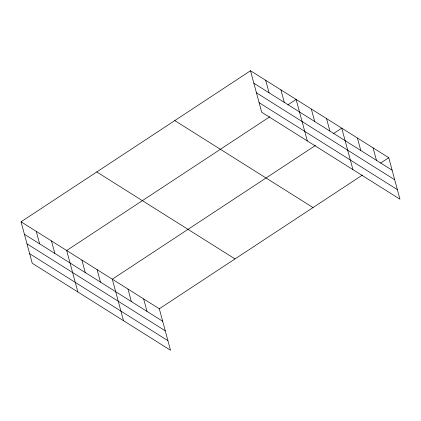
<?xml version="1.0" encoding="UTF-8"?>
<svg xmlns="http://www.w3.org/2000/svg" width="421" height="421" viewBox="0 0 421 421"><rect width="100%" height="100%" fill="white"/><g stroke="black" fill="none" stroke-linecap="round" stroke-linejoin="round"><path stroke-width="0.63" d="M21.05 221.799L159.312 308.772L170.505 350.251L32.243 263.278L21.05 221.799L250.495 70.749L388.757 157.722L399.95 199.201L261.688 112.228L250.495 70.749M269.787 116.785L66.676 250.5L77.869 291.979M287.89 104.866L296.121 99.451L307.314 140.93M315.413 145.487L112.302 279.202L123.495 320.681M333.516 133.568L341.747 128.152L352.94 169.631M159.312 308.772L362.423 175.057M380.526 163.137L388.757 157.722M253.863 83.232L392.125 170.205M256.447 92.799L394.709 179.772M259.104 102.661L397.366 189.634M174.778 120.595L313.04 207.569M96.767 171.952L235.029 258.926M24.418 234.281L162.68 321.255M27.002 243.854L165.264 330.822M29.659 253.71L167.926 340.684M373.09 147.866L376.458 160.348M357.418 138.009L360.786 150.492M326.538 118.585L329.906 131.068M311.329 109.018L314.697 121.501M280.912 89.884L284.28 102.366M265.704 80.316L269.072 92.799M143.645 298.915L147.013 311.398M127.973 289.059L131.341 301.541M97.093 269.635L100.461 282.117M81.885 260.067L85.252 272.55M51.467 240.933L54.835 253.416M36.259 231.366L39.627 243.848"/></g></svg>
